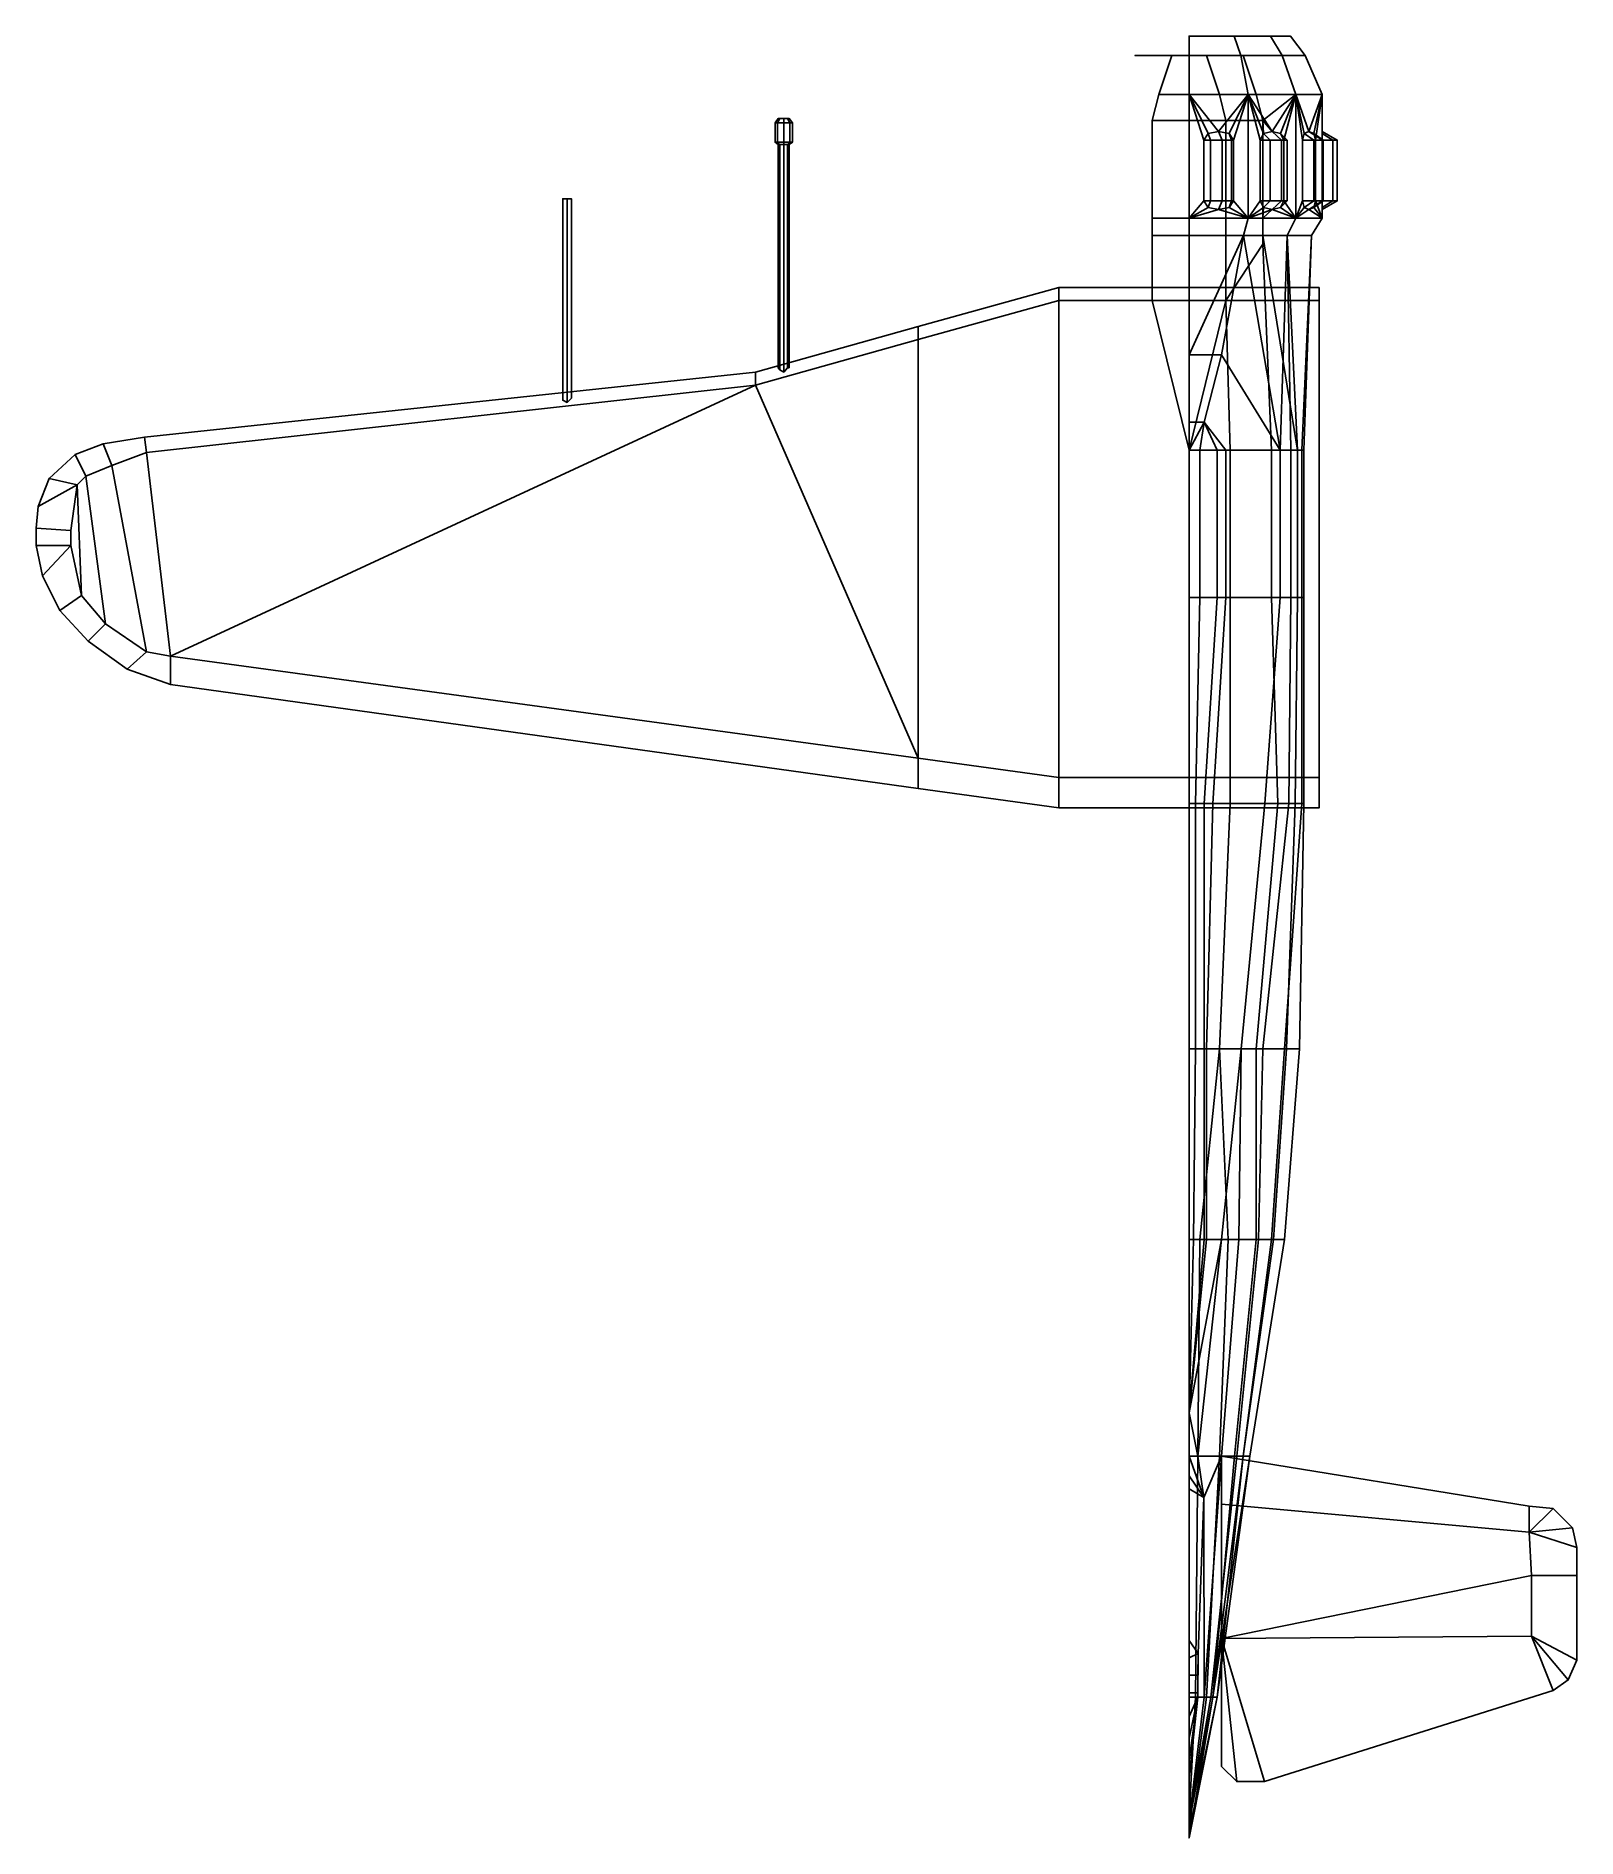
# Model space of a CAD drawing. Extents: x -5.32 to 1.79, y -4.55 to 3.76.
import ezdxf

# ---------------------------------------------------------------- set-up
doc = ezdxf.new("R2010")
doc.units = 0
doc.layers.get('0').update_dxf_attribs({"linetype": 'CONTINUOUS'})

msp = doc.modelspace()

# ---------------------------------------------------------------- linework, layer by layer
for points in [[(0, 3.67, 0.55), (0.2386, 3.67, 0.4955), (0.2083, 3.76, 0.4325), (0, 3.76, 0.48)], [(0.2386, 3.67, -0.4955), (0, 3.67, -0.55), (0, 3.76, -0.48), (0.2083, 3.76, -0.4325)], [(0, 3.76, 0.48), (0.2083, 3.76, 0.4325), (0.2263, 3.76, 0.2263), (0, 3.76, 0.32)], [(0.2083, 3.76, -0.4325), (0, 3.76, -0.48), (0, 3.76, -0.32), (0.2263, 3.76, -0.2263)], [(0.2386, 3.67, 0.4955), (0.43, 3.67, 0.3429), (0.3753, 3.76, 0.2993), (0.2083, 3.76, 0.4325)], [(0.43, 3.67, -0.3429), (0.2386, 3.67, -0.4955), (0.2083, 3.76, -0.4325), (0.3753, 3.76, -0.2993)], [(0.2083, 3.76, 0.4325), (0.3753, 3.76, 0.2993), (0.2263, 3.76, 0.2263)], [(0.3753, 3.76, -0.2993), (0.2083, 3.76, -0.4325), (0.2263, 3.76, -0.2263)], [(0.3753, 3.76, 0.2993), (0.468, 3.76, 0.1068), (0.32, 3.76), (0.2263, 3.76, 0.2263)], [(0.468, 3.76, -0.1068), (0.3753, 3.76, -0.2993), (0.2263, 3.76, -0.2263), (0.32, 3.76)], [(0.468, 3.76, 0.1068), (0.468, 3.76, -0.1068), (0.32, 3.76)], [(0.43, 3.67, 0.3429), (0.5362, 3.67, 0.1224), (0.468, 3.76, 0.1068), (0.3753, 3.76, 0.2993)], [(0.5362, 3.67, -0.1224), (0.43, 3.67, -0.3429), (0.3753, 3.76, -0.2993), (0.468, 3.76, -0.1068)], [(0.5362, 3.67, 0.1224), (0.5362, 3.67, -0.1224), (0.468, 3.76, -0.1068), (0.468, 3.76, 0.1068)], [(-0.25, 3.67, -0.61), (0.25, 3.67, -0.61), (0.08, 3.67, -0.75), (-0.08, 3.67, -0.75)], [(0, 3.67, -0.55), (0, 3.67, -0.55), (0.25, 3.67, -0.61), (-0.25, 3.67, -0.61)], [(-0.08, 3.67, -0.75), (0.08, 3.67, -0.75), (0.14, 3.49, -0.78), (-0.14, 3.49, -0.78)], [(0, 3.49, 0.63), (0.2733, 3.49, 0.5676), (0.2386, 3.67, 0.4955), (0, 3.67, 0.55)], [(0.25, 3.67, -0.61), (0.25, 3.67, -0.61), (0, 3.67, -0.55), (0.2386, 3.67, -0.4955)], [(0.08, 3.67, -0.75), (0.25, 3.67, -0.61), (0.31, 3.49, -0.64), (0.14, 3.49, -0.78)], [(0.2733, 3.49, 0.5676), (0.4926, 3.49, 0.3928), (0.43, 3.67, 0.3429), (0.2386, 3.67, 0.4955)], [(0.25, 3.67, -0.61), (0.2386, 3.67, -0.4955), (0.25, 3.67, -0.4865), (0.25, 3.67, -0.61)], [(0.4926, 3.49, -0.3928), (0.31, 3.49, -0.5384), (0.25, 3.67, -0.4865), (0.43, 3.67, -0.3429)], [(0.25, 3.67, -0.61), (0.25, 3.67, -0.4865), (0.31, 3.49, -0.5384), (0.31, 3.49, -0.64)], [(0.4926, 3.49, 0.3928), (0.6142, 3.49, 0.1402), (0.5362, 3.67, 0.1224), (0.43, 3.67, 0.3429)], [(0.6142, 3.49, -0.1402), (0.4926, 3.49, -0.3928), (0.43, 3.67, -0.3429), (0.5362, 3.67, -0.1224)], [(0.6142, 3.49, 0.1402), (0.6142, 3.49, -0.1402), (0.5362, 3.67, -0.1224), (0.5362, 3.67, 0.1224)], [(-0.14, 3.49, -0.78), (0.14, 3.49, -0.78), (0.17, 3.37, -0.79), (-0.17, 3.37, -0.79)], [(0.2733, 3.49, 0.5676), (0, 3.49, 0.63), (0.1367, 3.32, 0.5988)], [(0, 3.49, 0.63), (0, 3.49, 0.63), (0.0879, 3.31, 0.6099), (0.1367, 3.32, 0.5988)], [(0, 3.49, 0.63), (0, 3.49, 0.63), (0.0684, 3.28, 0.6144), (0.0879, 3.31, 0.6099)], [(0.0684, 3.28, 0.6144), (0, 3.49, 0.63), (0, 2.92, 0.63), (0.0684, 3, 0.6144)], [(0.2733, 3.49, 0.5676), (0.2733, 3.49, 0.5676), (0.1367, 3.32, 0.5988), (0.1854, 3.31, 0.5877)], [(0.14, 3.49, -0.78), (0.31, 3.49, -0.64), (0.34, 3.37, -0.65), (0.17, 3.37, -0.79)], [(0.2733, 3.49, 0.5676), (0.2733, 3.49, 0.5676), (0.1854, 3.31, 0.5877), (0.2049, 3.28, 0.5832)], [(0.2733, 3.49, 0.5676), (0.2049, 3.28, 0.5832), (0.2049, 3, 0.5832), (0.2733, 2.92, 0.5676)], [(0.4926, 3.49, 0.3928), (0.2733, 3.49, 0.5676), (0.383, 3.32, 0.4802)], [(0.2733, 3.49, 0.5676), (0.2733, 3.49, 0.5676), (0.3439, 3.31, 0.5114), (0.383, 3.32, 0.4802)], [(0.2733, 3.49, 0.5676), (0.2733, 3.49, 0.5676), (0.3282, 3.28, 0.5238), (0.3439, 3.31, 0.5114)], [(0.3282, 3.28, 0.5238), (0.2733, 3.49, 0.5676), (0.2733, 2.92, 0.5676), (0.3282, 3, 0.5238)], [(0.31, 3.49, -0.5384), (0.4926, 3.49, -0.3928), (0.34, 3.37, -0.5145)], [(0.31, 3.49, -0.64), (0.31, 3.49, -0.5384), (0.34, 3.37, -0.5145), (0.34, 3.37, -0.65)], [(0.34, 3.37, -0.5145), (0.4926, 3.49, -0.3928), (0.383, 3.32, -0.4802)], [(0.4926, 3.49, 0.3928), (0.4926, 3.49, 0.3928), (0.383, 3.32, 0.4802), (0.422, 3.31, 0.449)], [(0.4926, 3.49, -0.3928), (0.4926, 3.49, -0.3928), (0.422, 3.31, -0.449), (0.383, 3.32, -0.4802)], [(0.4926, 3.49, 0.3928), (0.4926, 3.49, 0.3928), (0.422, 3.31, 0.449), (0.4377, 3.28, 0.4366)], [(0.4926, 3.49, -0.3928), (0.4926, 3.49, -0.3928), (0.4377, 3.28, -0.4366), (0.422, 3.31, -0.449)], [(0.4926, 3.49, 0.3928), (0.4377, 3.28, 0.4366), (0.4377, 3, 0.4366), (0.4926, 2.92, 0.3928)], [(0.4377, 3.28, -0.4366), (0.4926, 3.49, -0.3928), (0.4926, 2.92, -0.3928), (0.4377, 3, -0.4366)], [(0.4926, 3.49, 0.3928), (0.4926, 3.49, 0.3928), (0.5317, 3.31, 0.3115), (0.5534, 3.32, 0.2665)], [(0.4926, 3.49, 0.3928), (0.4926, 3.49, 0.3928), (0.523, 3.28, 0.3296), (0.5317, 3.31, 0.3115)], [(0.523, 3.28, 0.3296), (0.4926, 3.49, 0.3928), (0.4926, 2.92, 0.3928), (0.523, 3, 0.3296)], [(0.4926, 3.49, -0.3928), (0.4926, 3.49, -0.3928), (0.5534, 3.32, -0.2665), (0.5317, 3.31, -0.3115)], [(0.4926, 3.49, -0.3928), (0.4926, 3.49, -0.3928), (0.5317, 3.31, -0.3115), (0.523, 3.28, -0.3296)], [(0.4926, 3.49, -0.3928), (0.523, 3.28, -0.3296), (0.523, 3, -0.3296), (0.4926, 2.92, -0.3928)], [(0.6142, 3.49, 0.1402), (0.6142, 3.49, 0.1402), (0.5534, 3.32, 0.2665), (0.5751, 3.31, 0.2214)], [(0.6142, 3.49, -0.1402), (0.6142, 3.49, -0.1402), (0.5751, 3.31, -0.2214), (0.5534, 3.32, -0.2665)], [(0.6142, 3.49, 0.1402), (0.6142, 3.49, 0.1402), (0.5751, 3.31, 0.2214), (0.5838, 3.28, 0.2034)], [(0.6142, 3.49, -0.1402), (0.6142, 3.49, -0.1402), (0.5838, 3.28, -0.2034), (0.5751, 3.31, -0.2214)], [(0.6142, 3.49, 0.1402), (0.5838, 3.28, 0.2034), (0.5838, 3, 0.2034), (0.6142, 2.92, 0.1402)], [(0.5838, 3.28, -0.2034), (0.6142, 3.49, -0.1402), (0.6142, 2.92, -0.1402), (0.5838, 3, -0.2034)], [(0.6142, 3.28, 0.07), (0.6142, 3.49, 0.1402), (0.6142, 2.92, 0.1402), (0.6142, 3, 0.07)], [(0.6142, 3.49, -0.1402), (0.6142, 3.28, -0.07), (0.6142, 3, -0.07), (0.6142, 2.92, -0.1402)], [(0.6142, 3.49, 0.1402), (0.6142, 3.49, 0.1402), (0.6142, 3.28, 0.07), (0.6142, 3.31, 0.05)], [(0.6142, 3.49, 0.1402), (0.6142, 3.49, 0.1402), (0.6142, 3.31, 0.05), (0.6142, 3.32)], [(0.6142, 3.49, -0.1402), (0.6142, 3.49, 0.1402), (0.6142, 3.32)], [(0.6142, 3.49, -0.1402), (0.6142, 3.49, -0.1402), (0.6142, 3.31, -0.05), (0.6142, 3.28, -0.07)], [(0.6142, 3.49, -0.1402), (0.6142, 3.49, -0.1402), (0.6142, 3.32), (0.6142, 3.31, -0.05)], [(-1.8877, 3.38, -0.5723), (-1.895, 3.38, -0.59), (-1.91, 3.36, -0.59), (-1.8983, 3.36, -0.5617)], [(-1.895, 3.38, -0.59), (-1.8877, 3.38, -0.6077), (-1.8983, 3.36, -0.6183), (-1.91, 3.36, -0.59)], [(-1.8983, 3.36, -0.5617), (-1.91, 3.36, -0.59), (-1.91, 3.27, -0.59), (-1.8983, 3.27, -0.5617)], [(-1.91, 3.36, -0.59), (-1.8983, 3.36, -0.6183), (-1.8983, 3.27, -0.6183), (-1.91, 3.27, -0.59)], [(-1.87, 3.38, -0.565), (-1.8877, 3.38, -0.5723), (-1.8983, 3.36, -0.5617), (-1.87, 3.36, -0.55)], [(-1.8877, 3.38, -0.6077), (-1.87, 3.38, -0.615), (-1.87, 3.36, -0.63), (-1.8983, 3.36, -0.6183)], [(-1.87, 3.36, -0.55), (-1.8983, 3.36, -0.5617), (-1.8983, 3.27, -0.5617), (-1.87, 3.27, -0.55)], [(-1.8983, 3.36, -0.6183), (-1.87, 3.36, -0.63), (-1.87, 3.27, -0.63), (-1.8983, 3.27, -0.6183)], [(-1.8523, 3.38, -0.5723), (-1.895, 3.38, -0.59), (-1.8877, 3.38, -0.5723), (-1.87, 3.38, -0.565)], [(-1.845, 3.38, -0.59), (-1.8877, 3.38, -0.6077), (-1.895, 3.38, -0.59), (-1.8523, 3.38, -0.5723)], [(-1.8523, 3.38, -0.6077), (-1.87, 3.38, -0.615), (-1.8877, 3.38, -0.6077), (-1.845, 3.38, -0.59)], [(-1.8523, 3.38, -0.5723), (-1.87, 3.38, -0.565), (-1.87, 3.36, -0.55), (-1.8417, 3.36, -0.5617)], [(-1.87, 3.38, -0.615), (-1.8523, 3.38, -0.6077), (-1.8417, 3.36, -0.6183), (-1.87, 3.36, -0.63)], [(-1.8417, 3.36, -0.5617), (-1.87, 3.36, -0.55), (-1.87, 3.27, -0.55), (-1.8417, 3.27, -0.5617)], [(-1.87, 3.36, -0.63), (-1.8417, 3.36, -0.6183), (-1.8417, 3.27, -0.6183), (-1.87, 3.27, -0.63)], [(-1.845, 3.38, -0.59), (-1.8523, 3.38, -0.5723), (-1.8417, 3.36, -0.5617), (-1.83, 3.36, -0.59)], [(-1.8523, 3.38, -0.6077), (-1.845, 3.38, -0.59), (-1.83, 3.36, -0.59), (-1.8417, 3.36, -0.6183)], [(-1.83, 3.36, -0.59), (-1.8417, 3.36, -0.5617), (-1.8417, 3.27, -0.5617), (-1.83, 3.27, -0.59)], [(-1.8417, 3.36, -0.6183), (-1.83, 3.36, -0.59), (-1.83, 3.27, -0.59), (-1.8417, 3.27, -0.6183)], [(-0.17, 3.37, -0.79), (0.17, 3.37, -0.79), (0.17, 2.92, -0.79), (-0.17, 2.92, -0.79)], [(0.17, 3.37, -0.79), (0.34, 3.37, -0.65), (0.34, 2.92, -0.65), (0.17, 2.92, -0.79)], [(0.34, 3.37, -0.5145), (0.34, 3.37, -0.5145), (0.383, 3.32, -0.4802), (0.3439, 3.31, -0.5114)], [(0.34, 3.37, -0.5145), (0.34, 3.37, -0.5145), (0.3439, 3.31, -0.5114), (0.34, 3.3026, -0.5145)], [(0.34, 3.37, -0.65), (0.34, 3.37, -0.5145), (0.34, 2.92, -0.5145), (0.34, 2.92, -0.65)], [(-1.8877, 3.26, -0.6077), (-1.895, 3.26, -0.59), (-1.91, 3.27, -0.59), (-1.8983, 3.27, -0.6183)], [(-1.895, 3.26, -0.59), (-1.8877, 3.26, -0.5723), (-1.8983, 3.27, -0.5617), (-1.91, 3.27, -0.59)], [(-1.87, 3.26, -0.615), (-1.8877, 3.26, -0.6077), (-1.8983, 3.27, -0.6183), (-1.87, 3.27, -0.63)], [(-1.8877, 3.26, -0.5723), (-1.87, 3.26, -0.565), (-1.87, 3.27, -0.55), (-1.8983, 3.27, -0.5617)], [(-1.8877, 3.26, -0.5723), (-1.895, 3.26, -0.59), (-1.895, 2.23, -0.59), (-1.8877, 2.22, -0.5723)], [(-1.895, 3.26, -0.59), (-1.8877, 3.26, -0.6077), (-1.8877, 2.22, -0.6077), (-1.895, 2.23, -0.59)], [(-1.87, 3.26, -0.565), (-1.8877, 3.26, -0.5723), (-1.8877, 2.22, -0.5723), (-1.87, 2.21, -0.565)], [(-1.8877, 3.26, -0.6077), (-1.87, 3.26, -0.615), (-1.87, 2.21, -0.615), (-1.8877, 2.22, -0.6077)], [(-1.8523, 3.26, -0.6077), (-1.87, 3.26, -0.615), (-1.87, 3.27, -0.63), (-1.8417, 3.27, -0.6183)], [(-1.87, 3.26, -0.565), (-1.8523, 3.26, -0.5723), (-1.8417, 3.27, -0.5617), (-1.87, 3.27, -0.55)], [(-1.8523, 3.26, -0.5723), (-1.87, 3.26, -0.565), (-1.87, 2.21, -0.565), (-1.8523, 2.23, -0.5723)], [(-1.87, 3.26, -0.615), (-1.8523, 3.26, -0.6077), (-1.8523, 2.23, -0.6077), (-1.87, 2.21, -0.615)], [(-1.845, 3.26, -0.59), (-1.8523, 3.26, -0.6077), (-1.8417, 3.27, -0.6183), (-1.83, 3.27, -0.59)], [(-1.8523, 3.26, -0.5723), (-1.845, 3.26, -0.59), (-1.83, 3.27, -0.59), (-1.8417, 3.27, -0.5617)], [(-1.845, 3.26, -0.59), (-1.8523, 3.26, -0.5723), (-1.8523, 2.23, -0.5723), (-1.845, 2.23, -0.59)], [(-1.8523, 3.26, -0.6077), (-1.845, 3.26, -0.59), (-1.845, 2.23, -0.59), (-1.8523, 2.23, -0.6077)], [(0.0879, 3.31, 0.6099), (0.0879, 3.31, 0.6099), (0.0684, 3.28, 0.6144), (0.0994, 3.28, 0.6581)], [(0.0994, 3.28, 0.6581), (0.0684, 3.28, 0.6144), (0.0684, 3, 0.6144), (0.0994, 3, 0.6581)], [(0.1367, 3.32, 0.5988), (0.0879, 3.31, 0.6099), (0.0994, 3.28, 0.6581), (0.1522, 3.28, 0.6671)], [(0.1522, 3.28, 0.6671), (0.0994, 3.28, 0.6581), (0.0994, 3, 0.6581), (0.1522, 3, 0.6671)], [(0.1854, 3.31, 0.5877), (0.1367, 3.32, 0.5988), (0.1522, 3.28, 0.6671), (0.1959, 3.28, 0.636)], [(0.1959, 3.28, 0.636), (0.1522, 3.28, 0.6671), (0.1522, 3, 0.6671), (0.1959, 3, 0.636)], [(0.2049, 3.28, 0.5832), (0.1854, 3.31, 0.5877), (0.1959, 3.28, 0.636), (0.2049, 3.28, 0.5832)], [(0.2049, 3.28, 0.5832), (0.1959, 3.28, 0.636), (0.1959, 3, 0.636), (0.2049, 3, 0.5832)], [(0.3439, 3.31, 0.5114), (0.3439, 3.31, 0.5114), (0.3282, 3.28, 0.5238), (0.3751, 3.28, 0.5498)], [(0.3282, 3.28, -0.5238), (0.3439, 3.31, -0.5114), (0.3751, 3.28, -0.5498), (0.3282, 3.28, -0.5238)], [(0.3751, 3.28, 0.5498), (0.3282, 3.28, 0.5238), (0.3282, 3, 0.5238), (0.3751, 3, 0.5498)], [(0.3282, 3.28, -0.5238), (0.3751, 3.28, -0.5498), (0.3751, 3, -0.5498), (0.3282, 3, -0.5238)], [(0.383, 3.32, 0.4802), (0.3439, 3.31, 0.5114), (0.3751, 3.28, 0.5498), (0.4266, 3.28, 0.5349)], [(0.3439, 3.31, -0.5114), (0.383, 3.32, -0.4802), (0.4266, 3.28, -0.5349), (0.3751, 3.28, -0.5498)], [(0.4266, 3.28, 0.5349), (0.3751, 3.28, 0.5498), (0.3751, 3, 0.5498), (0.4266, 3, 0.5349)], [(0.3751, 3.28, -0.5498), (0.4266, 3.28, -0.5349), (0.4266, 3, -0.5349), (0.3751, 3, -0.5498)], [(0.422, 3.31, 0.449), (0.383, 3.32, 0.4802), (0.4266, 3.28, 0.5349), (0.4525, 3.28, 0.488)], [(0.383, 3.32, -0.4802), (0.422, 3.31, -0.449), (0.4525, 3.28, -0.488), (0.4266, 3.28, -0.5349)], [(0.4377, 3.28, 0.4366), (0.422, 3.31, 0.449), (0.4525, 3.28, 0.488), (0.4377, 3.28, 0.4366)], [(0.422, 3.31, -0.449), (0.422, 3.31, -0.449), (0.4377, 3.28, -0.4366), (0.4525, 3.28, -0.488)], [(0.4525, 3.28, 0.488), (0.4266, 3.28, 0.5349), (0.4266, 3, 0.5349), (0.4525, 3, 0.488)], [(0.4266, 3.28, -0.5349), (0.4525, 3.28, -0.488), (0.4525, 3, -0.488), (0.4266, 3, -0.5349)], [(0.4377, 3.28, 0.4366), (0.4525, 3.28, 0.488), (0.4525, 3, 0.488), (0.4377, 3, 0.4366)], [(0.4525, 3.28, -0.488), (0.4377, 3.28, -0.4366), (0.4377, 3, -0.4366), (0.4525, 3, -0.488)], [(0.5317, 3.31, 0.3115), (0.5317, 3.31, 0.3115), (0.523, 3.28, 0.3296), (0.5765, 3.28, 0.3326)], [(0.523, 3.28, -0.3296), (0.5317, 3.31, -0.3115), (0.5765, 3.28, -0.3326), (0.523, 3.28, -0.3296)], [(0.5765, 3.28, 0.3326), (0.523, 3.28, 0.3296), (0.523, 3, 0.3296), (0.5765, 3, 0.3326)], [(0.523, 3.28, -0.3296), (0.5765, 3.28, -0.3326), (0.5765, 3, -0.3326), (0.523, 3, -0.3296)], [(0.5534, 3.32, 0.2665), (0.5317, 3.31, 0.3115), (0.5765, 3.28, 0.3326), (0.6164, 3.28, 0.2969)], [(0.5317, 3.31, -0.3115), (0.5534, 3.32, -0.2665), (0.6164, 3.28, -0.2969), (0.5765, 3.28, -0.3326)], [(0.5751, 3.31, 0.2214), (0.5534, 3.32, 0.2665), (0.6164, 3.28, 0.2969), (0.6195, 3.28, 0.2434)], [(0.5534, 3.32, -0.2665), (0.5751, 3.31, -0.2214), (0.6195, 3.28, -0.2434), (0.6164, 3.28, -0.2969)], [(0.5838, 3.28, 0.2034), (0.5751, 3.31, 0.2214), (0.6195, 3.28, 0.2434), (0.5838, 3.28, 0.2034)], [(0.5751, 3.31, -0.2214), (0.5751, 3.31, -0.2214), (0.5838, 3.28, -0.2034), (0.6195, 3.28, -0.2434)], [(0.6164, 3.28, 0.2969), (0.5765, 3.28, 0.3326), (0.5765, 3, 0.3326), (0.6164, 3, 0.2969)], [(0.5765, 3.28, -0.3326), (0.6164, 3.28, -0.2969), (0.6164, 3, -0.2969), (0.5765, 3, -0.3326)], [(0.5838, 3.28, 0.2034), (0.6195, 3.28, 0.2434), (0.6195, 3, 0.2434), (0.5838, 3, 0.2034)], [(0.6195, 3.28, -0.2434), (0.5838, 3.28, -0.2034), (0.5838, 3, -0.2034), (0.6195, 3, -0.2434)], [(0.6142, 3.32), (0.6142, 3.31, 0.05), (0.6637, 3.28, 0.0495), (0.6842, 3.28)], [(0.6142, 3.31, -0.05), (0.6142, 3.32), (0.6842, 3.28), (0.6637, 3.28, -0.0495)], [(0.6142, 3.31, 0.05), (0.6142, 3.31, 0.05), (0.6142, 3.28, 0.07), (0.6637, 3.28, 0.0495)], [(0.6142, 3.28, -0.07), (0.6142, 3.31, -0.05), (0.6637, 3.28, -0.0495), (0.6142, 3.28, -0.07)], [(0.6637, 3.28, 0.0495), (0.6142, 3.28, 0.07), (0.6142, 3, 0.07), (0.6637, 3, 0.0495)], [(0.6142, 3.28, -0.07), (0.6637, 3.28, -0.0495), (0.6637, 3, -0.0495), (0.6142, 3, -0.07)], [(0.6195, 3.28, 0.2434), (0.6164, 3.28, 0.2969), (0.6164, 3, 0.2969), (0.6195, 3, 0.2434)], [(0.6164, 3.28, -0.2969), (0.6195, 3.28, -0.2434), (0.6195, 3, -0.2434), (0.6164, 3, -0.2969)], [(0.6842, 3.28), (0.6637, 3.28, 0.0495), (0.6637, 3, 0.0495), (0.6842, 3)], [(0.6637, 3.28, -0.0495), (0.6842, 3.28), (0.6842, 3), (0.6637, 3, -0.0495)], [(-2.87, 3.01, -0.4), (-2.89, 3.01, -0.42), (-2.89, 2.08, -0.42), (-2.87, 2.07, -0.4)], [(-2.89, 3.01, -0.42), (-2.87, 3.01, -0.44), (-2.87, 2.07, -0.44), (-2.89, 2.08, -0.42)], [(-2.85, 3.01, -0.42), (-2.87, 3.01, -0.44), (-2.89, 3.01, -0.42), (-2.87, 3.01, -0.4)], [(-2.85, 3.01, -0.42), (-2.87, 3.01, -0.4), (-2.87, 2.07, -0.4), (-2.85, 2.09, -0.42)], [(-2.87, 3.01, -0.44), (-2.85, 3.01, -0.42), (-2.85, 2.09, -0.42), (-2.87, 2.07, -0.44)], [(0, 2.92, 0.63), (0, 2.92, 0.63), (0.0879, 2.97, 0.6099), (0.0684, 3, 0.6144)], [(0.0684, 3, 0.6144), (0.0879, 2.97, 0.6099), (0.0994, 3, 0.6581), (0.0684, 3, 0.6144)], [(0.0879, 2.97, 0.6099), (0.1367, 2.96, 0.5988), (0.1522, 3, 0.6671), (0.0994, 3, 0.6581)], [(0.1367, 2.96, 0.5988), (0.1854, 2.97, 0.5877), (0.1959, 3, 0.636), (0.1522, 3, 0.6671)], [(0.2733, 2.92, 0.5676), (0.2733, 2.92, 0.5676), (0.2049, 3, 0.5832), (0.1854, 2.97, 0.5877)], [(0.1854, 2.97, 0.5877), (0.1854, 2.97, 0.5877), (0.2049, 3, 0.5832), (0.1959, 3, 0.636)], [(0.2733, 2.92, 0.5676), (0.2733, 2.92, 0.5676), (0.3439, 2.97, 0.5114), (0.3282, 3, 0.5238)], [(0.3282, 3, 0.5238), (0.3439, 2.97, 0.5114), (0.3751, 3, 0.5498), (0.3282, 3, 0.5238)], [(0.3439, 2.97, -0.5114), (0.3439, 2.97, -0.5114), (0.3282, 3, -0.5238), (0.3751, 3, -0.5498)], [(0.3439, 2.97, 0.5114), (0.383, 2.96, 0.4802), (0.4266, 3, 0.5349), (0.3751, 3, 0.5498)], [(0.383, 2.96, -0.4802), (0.3439, 2.97, -0.5114), (0.3751, 3, -0.5498), (0.4266, 3, -0.5349)], [(0.383, 2.96, 0.4802), (0.422, 2.97, 0.449), (0.4525, 3, 0.488), (0.4266, 3, 0.5349)], [(0.422, 2.97, -0.449), (0.383, 2.96, -0.4802), (0.4266, 3, -0.5349), (0.4525, 3, -0.488)], [(0.4926, 2.92, 0.3928), (0.4926, 2.92, 0.3928), (0.4377, 3, 0.4366), (0.422, 2.97, 0.449)], [(0.422, 2.97, 0.449), (0.422, 2.97, 0.449), (0.4377, 3, 0.4366), (0.4525, 3, 0.488)], [(0.4926, 2.92, -0.3928), (0.4926, 2.92, -0.3928), (0.422, 2.97, -0.449), (0.4377, 3, -0.4366)], [(0.4377, 3, -0.4366), (0.422, 2.97, -0.449), (0.4525, 3, -0.488), (0.4377, 3, -0.4366)], [(0.4926, 2.92, 0.3928), (0.4926, 2.92, 0.3928), (0.5317, 2.97, 0.3115), (0.523, 3, 0.3296)], [(0.4926, 2.92, -0.3928), (0.4926, 2.92, -0.3928), (0.523, 3, -0.3296), (0.5317, 2.97, -0.3115)], [(0.523, 3, 0.3296), (0.5317, 2.97, 0.3115), (0.5765, 3, 0.3326), (0.523, 3, 0.3296)], [(0.5317, 2.97, -0.3115), (0.5317, 2.97, -0.3115), (0.523, 3, -0.3296), (0.5765, 3, -0.3326)], [(0.5317, 2.97, 0.3115), (0.5534, 2.96, 0.2665), (0.6164, 3, 0.2969), (0.5765, 3, 0.3326)], [(0.5534, 2.96, -0.2665), (0.5317, 2.97, -0.3115), (0.5765, 3, -0.3326), (0.6164, 3, -0.2969)], [(0.5534, 2.96, 0.2665), (0.5751, 2.97, 0.2214), (0.6195, 3, 0.2434), (0.6164, 3, 0.2969)], [(0.5751, 2.97, -0.2214), (0.5534, 2.96, -0.2665), (0.6164, 3, -0.2969), (0.6195, 3, -0.2434)], [(0.6142, 2.92, 0.1402), (0.6142, 2.92, 0.1402), (0.5838, 3, 0.2034), (0.5751, 2.97, 0.2214)], [(0.5751, 2.97, 0.2214), (0.5751, 2.97, 0.2214), (0.5838, 3, 0.2034), (0.6195, 3, 0.2434)], [(0.6142, 2.92, -0.1402), (0.6142, 2.92, -0.1402), (0.5751, 2.97, -0.2214), (0.5838, 3, -0.2034)], [(0.5838, 3, -0.2034), (0.5751, 2.97, -0.2214), (0.6195, 3, -0.2434), (0.5838, 3, -0.2034)], [(0.6142, 3, 0.07), (0.6142, 2.97, 0.05), (0.6637, 3, 0.0495), (0.6142, 3, 0.07)], [(0.6142, 2.97, 0.05), (0.6142, 2.96), (0.6842, 3), (0.6637, 3, 0.0495)], [(0.6142, 2.96), (0.6142, 2.97, -0.05), (0.6637, 3, -0.0495), (0.6842, 3)], [(0.6142, 2.97, -0.05), (0.6142, 2.97, -0.05), (0.6142, 3, -0.07), (0.6637, 3, -0.0495)], [(0.6142, 2.92, 0.1402), (0.6142, 2.92, 0.1402), (0.6142, 2.97, 0.05), (0.6142, 3, 0.07)], [(0.6142, 2.92, -0.1402), (0.6142, 2.92, -0.1402), (0.6142, 3, -0.07), (0.6142, 2.97, -0.05)], [(-0.17, 2.92, -0.79), (0.17, 2.92, -0.79), (0.17, 2.84, -0.78), (-0.17, 2.84, -0.78)], [(0, 2.92, 0.63), (0, 2.92, 0.63), (0.1367, 2.96, 0.5988), (0.0879, 2.97, 0.6099)], [(0, 2.92, 0.63), (0.2733, 2.92, 0.5676), (0.1367, 2.96, 0.5988)], [(0.2733, 2.92, 0.5676), (0, 2.92, 0.63), (0, 2.84, 0.58), (0.2517, 2.84, 0.5226)], [(0.2733, 2.92, 0.5676), (0.2733, 2.92, 0.5676), (0.1854, 2.97, 0.5877), (0.1367, 2.96, 0.5988)], [(0.17, 2.92, -0.79), (0.34, 2.92, -0.65), (0.34, 2.84, -0.64), (0.17, 2.84, -0.78)], [(0.4926, 2.92, 0.3928), (0.2733, 2.92, 0.5676), (0.2517, 2.84, 0.5226), (0.4535, 2.84, 0.3616)], [(0.2733, 2.92, 0.5676), (0.2733, 2.92, 0.5676), (0.383, 2.96, 0.4802), (0.3439, 2.97, 0.5114)], [(0.2733, 2.92, 0.5676), (0.4926, 2.92, 0.3928), (0.383, 2.96, 0.4802)], [(0.34, 2.92, -0.5145), (0.34, 2.92, -0.5145), (0.34, 2.9774, -0.5145), (0.3439, 2.97, -0.5114)], [(0.34, 2.92, -0.5145), (0.34, 2.92, -0.5145), (0.3439, 2.97, -0.5114), (0.383, 2.96, -0.4802)], [(0.4926, 2.92, -0.3928), (0.34, 2.92, -0.5145), (0.383, 2.96, -0.4802)], [(0.34, 2.92, -0.5145), (0.4926, 2.92, -0.3928), (0.4535, 2.84, -0.3616), (0.34, 2.84, -0.4521)], [(0.34, 2.92, -0.65), (0.34, 2.92, -0.5145), (0.34, 2.84, -0.4521), (0.34, 2.84, -0.64)], [(0.4926, 2.92, 0.3928), (0.4926, 2.92, 0.3928), (0.422, 2.97, 0.449), (0.383, 2.96, 0.4802)], [(0.4926, 2.92, -0.3928), (0.4926, 2.92, -0.3928), (0.383, 2.96, -0.4802), (0.422, 2.97, -0.449)], [(0.4926, 2.92, -0.3928), (0.6142, 2.92, -0.1402), (0.5655, 2.84, -0.1291), (0.4535, 2.84, -0.3616)], [(0.6142, 2.92, 0.1402), (0.4926, 2.92, 0.3928), (0.4535, 2.84, 0.3616), (0.5655, 2.84, 0.1291)], [(0.4926, 2.92, 0.3928), (0.4926, 2.92, 0.3928), (0.5534, 2.96, 0.2665), (0.5317, 2.97, 0.3115)], [(0.4926, 2.92, -0.3928), (0.4926, 2.92, -0.3928), (0.5317, 2.97, -0.3115), (0.5534, 2.96, -0.2665)], [(0.4926, 2.92, 0.3928), (0.6142, 2.92, 0.1402), (0.5534, 2.96, 0.2665)], [(0.6142, 2.92, -0.1402), (0.4926, 2.92, -0.3928), (0.5534, 2.96, -0.2665)], [(0.6142, 2.92, 0.1402), (0.6142, 2.92, 0.1402), (0.5751, 2.97, 0.2214), (0.5534, 2.96, 0.2665)], [(0.6142, 2.92, -0.1402), (0.6142, 2.92, -0.1402), (0.5534, 2.96, -0.2665), (0.5751, 2.97, -0.2214)], [(0.6142, 2.92, -0.1402), (0.6142, 2.92, 0.1402), (0.5655, 2.84, 0.1291), (0.5655, 2.84, -0.1291)], [(0.6142, 2.92, 0.1402), (0.6142, 2.92, 0.1402), (0.6142, 2.96), (0.6142, 2.97, 0.05)], [(0.6142, 2.92, -0.1402), (0.6142, 2.92, -0.1402), (0.6142, 2.97, -0.05), (0.6142, 2.96)], [(0.6142, 2.92, 0.1402), (0.6142, 2.92, -0.1402), (0.6142, 2.96)], [(-0.17, 2.84, -0.78), (0.17, 2.84, -0.78), (0.17, 2.54, -0.76), (-0.17, 2.54, -0.76)], [(0.2517, 2.84, 0.5226), (0, 2.84, 0.58), (0, 2.29, 0.58)], [(0.2517, 2.84, 0.5226), (0, 2.29, 0.58), (0.15, 2.29, 0.58)], [(0.2517, 2.84, 0.5226), (0.15, 2.29, 0.58), (0.42, 1.85, 0.37)], [(0.17, 2.84, -0.78), (0.34, 2.84, -0.64), (0.34, 2.8, -0.62), (0.17, 2.54, -0.76)], [(0.4535, 2.84, 0.3616), (0.2517, 2.84, 0.5226), (0.42, 1.85, 0.37)], [(0.34, 2.84, -0.64), (0.34, 2.84, -0.4521), (0.34, 2.84, -0.4521), (0.34, 2.8, -0.62)], [(0.5, 1.85, -0.46), (0.38, 1.85, -0.6), (0.34, 2.8, -0.62), (0.34, 2.84, -0.4521)], [(0.5, 1.85, -0.46), (0.5, 1.85, -0.46), (0.34, 2.84, -0.4521), (0.4535, 2.84, -0.3616)], [(0.42, 1.85, 0.37), (0.47, 1.85, 0.31), (0.4535, 2.84, 0.3616)], [(0.53, 1.85, -0.16), (0.5, 1.85, -0.46), (0.4535, 2.84, -0.3616), (0.5655, 2.84, -0.1291)], [(0.47, 1.85, 0.31), (0.52, 1.85, 0.15), (0.5655, 2.84, 0.1291), (0.4535, 2.84, 0.3616)], [(0.52, 1.85, 0.15), (0.53, 1.85, 0.07), (0.5655, 2.84, 0.1291)], [(0.5655, 2.84, -0.1291), (0.5655, 2.84, 0.1291), (0.53, 1.85, 0.07), (0.53, 1.85, -0.16)], [(0.38, 1.85, -0.6), (0.19, 1.85, -0.69), (0.17, 2.54, -0.76), (0.34, 2.8, -0.62)], [(-1.25, 2.42, -0.6926), (-1.25, 2.36, -0.5005), (-0.6, 2.54, -0.58), (-0.6, 2.6, -0.8)], [(-1.25, 2.36, -0.766), (-1.25, 2.42, -0.6926), (-0.6, 2.6, -0.8), (-0.6, 2.54, -0.88)], [(-0.6, 2.54, -0.88), (-0.6, 2.6, -0.8), (0.6, 2.6, -0.8), (0.6, 2.54, -0.88)], [(-0.6, 2.6, -0.8), (-0.6, 2.54, -0.58), (0.6, 2.54, -0.58), (0.6, 2.6, -0.8)], [(-1.25, 2.36, -0.5005), (-1.25, 0.43, -0.5005), (-0.6, 0.34, -0.58), (-0.6, 2.54, -0.58)], [(-0.6, 2.54, -0.88), (-0.6, 0.34, -0.88), (-1.25, 0.43, -0.766), (-1.25, 2.36, -0.766)], [(-0.6, 2.54, -0.58), (-0.6, 0.34, -0.58), (0.6, 0.34, -0.58), (0.6, 2.54, -0.58)], [(-0.6, 0.34, -0.88), (-0.6, 2.54, -0.88), (0.6, 2.54, -0.88), (0.6, 0.34, -0.88)], [(-0.17, 2.54, -0.76), (0.17, 2.54, -0.76), (0, 1.85, -0.72)], [(-2, 2.15, -0.6344), (-2, 2.21, -0.5686), (-1.25, 2.42, -0.6926), (-1.25, 2.36, -0.766)], [(-2, 2.21, -0.5686), (-2, 2.15, -0.4088), (-1.25, 2.36, -0.5005), (-1.25, 2.42, -0.6926)], [(-2, 2.15, -0.4088), (-1.25, 0.43, -0.5005), (-1.25, 0.43, -0.5005), (-1.25, 2.36, -0.5005)], [(-1.25, 0.43, -0.766), (-2, 2.15, -0.6344), (-1.25, 2.36, -0.766), (-1.25, 0.43, -0.766)], [(0, 1.98, 0.84), (0.07, 1.98, 0.84), (0.15, 2.29, 0.58), (0, 2.29, 0.58)], [(0.07, 1.98, 0.84), (0.17, 1.85, 0.84), (0.42, 1.85, 0.37), (0.15, 2.29, 0.58)], [(-4.82, 1.91, -0.1026), (-4.81, 1.84, -0.065), (-2, 2.15, -0.4088), (-2, 2.21, -0.5686)], [(-4.81, 1.84, -0.1414), (-4.82, 1.91, -0.1026), (-2, 2.21, -0.5686), (-2, 2.15, -0.6344)], [(-2, 2.15, -0.4088), (-4.81, 1.84, -0.065), (-4.81, 1.84, -0.065), (-4.7, 0.9, -0.0785)], [(-2, 2.15, -0.6344), (-4.7, 0.9, -0.1607), (-4.81, 1.84, -0.1414), (-2, 2.15, -0.6344)], [(-2, 2.15, -0.4088), (-4.7, 0.9, -0.0785), (-4.7, 0.9, -0.0785), (-1.25, 0.43, -0.5005)], [(-2, 2.15, -0.6344), (-1.25, 0.43, -0.766), (-4.7, 0.9, -0.1607), (-2, 2.15, -0.6344)], [(0, 1.85, 0.94), (0, 1.85, 0.94), (0.07, 1.98, 0.84), (0, 1.98, 0.84)], [(0, 1.85, 0.94), (0, 1.85, 0.94), (0.05, 1.85, 0.93), (0.07, 1.98, 0.84)], [(0.05, 1.85, 0.93), (0.05, 1.85, 0.93), (0.13, 1.85, 0.89), (0.07, 1.98, 0.84)], [(0.13, 1.85, 0.89), (0.13, 1.85, 0.89), (0.17, 1.85, 0.84), (0.07, 1.98, 0.84)], [(-5.26, 1.72, -0.0299), (-5.13, 1.69, -0.0259), (-5.09, 1.73, -0.0308), (-5.14, 1.83, -0.0497)], [(-5.13, 1.69, -0.0853), (-5.26, 1.72, -0.0299), (-5.14, 1.83, -0.0497), (-5.09, 1.73, -0.0923)], [(-5.09, 1.73, -0.0923), (-5.14, 1.83, -0.0497), (-5.01, 1.88, -0.0712), (-4.97, 1.78, -0.1133)], [(-5.14, 1.83, -0.0497), (-5.09, 1.73, -0.0308), (-4.97, 1.78, -0.0455), (-5.01, 1.88, -0.0712)], [(-5.01, 1.88, -0.0712), (-4.97, 1.78, -0.0455), (-4.81, 1.84, -0.065), (-4.82, 1.91, -0.1026)], [(-4.97, 1.78, -0.1133), (-5.01, 1.88, -0.0712), (-4.82, 1.91, -0.1026), (-4.81, 1.84, -0.1414)], [(-4.7, 0.9, -0.0785), (-4.81, 1.84, -0.065), (-4.97, 1.78, -0.0455), (-4.81, 0.92, -0.065)], [(-4.7, 0.9, -0.1607), (-4.81, 0.92, -0.1414), (-4.97, 1.78, -0.1133), (-4.81, 1.84, -0.1414)], [(0.19, 1.17, -0.69), (0, 1.17, -0.72), (0, 1.85, -0.72), (0.19, 1.85, -0.69)], [(0, 1.17, 0.94), (0.05, 1.17, 0.93), (0.05, 1.85, 0.93), (0, 1.85, 0.94)], [(0.05, 1.17, 0.93), (0.13, 1.17, 0.89), (0.13, 1.85, 0.89), (0.05, 1.85, 0.93)], [(0.13, 1.17, 0.89), (0.17, 1.17, 0.84), (0.17, 1.85, 0.84), (0.13, 1.85, 0.89)], [(0.17, 1.17, 0.84), (0.42, 1.17, 0.37), (0.42, 1.85, 0.37), (0.17, 1.85, 0.84)], [(0.38, 1.17, -0.6), (0.19, 1.17, -0.69), (0.19, 1.85, -0.69), (0.38, 1.85, -0.6)], [(0.5, 1.17, -0.46), (0.38, 1.17, -0.6), (0.38, 1.85, -0.6), (0.5, 1.85, -0.46)], [(0.42, 1.17, 0.37), (0.47, 1.17, 0.31), (0.47, 1.85, 0.31), (0.42, 1.85, 0.37)], [(0.47, 1.17, 0.31), (0.52, 1.17, 0.15), (0.52, 1.85, 0.15), (0.47, 1.85, 0.31)], [(0.53, 1.17, -0.16), (0.5, 1.17, -0.46), (0.5, 1.85, -0.46), (0.53, 1.85, -0.16)], [(0.52, 1.17, 0.15), (0.53, 1.17, 0.07), (0.53, 1.85, 0.07), (0.52, 1.85, 0.15)], [(0.53, 1.17, 0.07), (0.53, 1.17, -0.16), (0.53, 1.85, -0.16), (0.53, 1.85, 0.07)], [(-4.81, 0.92, -0.065), (-4.97, 1.78, -0.0455), (-5.09, 1.73, -0.0308), (-5, 1.05, -0.0418)], [(-4.81, 0.92, -0.1414), (-5, 1.05, -0.1081), (-5.09, 1.73, -0.0923), (-4.97, 1.78, -0.1133)], [(-5.32, 1.49, -0.02), (-5.16, 1.48, -0.0222), (-5.13, 1.69, -0.0259), (-5.31, 1.59, -0.0217)], [(-5.16, 1.48, -0.08), (-5.32, 1.49, -0.02), (-5.31, 1.59, -0.0217), (-5.13, 1.69, -0.0853)], [(-5.13, 1.69, -0.0853), (-5.31, 1.59, -0.0217), (-5.26, 1.72, -0.0299), (-5.13, 1.69, -0.0853)], [(-5.31, 1.59, -0.0217), (-5.13, 1.69, -0.0259), (-5.13, 1.69, -0.0259), (-5.26, 1.72, -0.0299)], [(-5.16, 1.41, -0.0222), (-5.11, 1.18, -0.0283), (-5.13, 1.69, -0.0259), (-5.16, 1.48, -0.0222)], [(-5.11, 1.18, -0.0888), (-5.16, 1.41, -0.08), (-5.16, 1.48, -0.08), (-5.13, 1.69, -0.0853)], [(-5, 1.05, -0.0418), (-5.09, 1.73, -0.0308), (-5.13, 1.69, -0.0259), (-5.11, 1.18, -0.0283)], [(-5, 1.05, -0.1081), (-5.11, 1.18, -0.0888), (-5.13, 1.69, -0.0853), (-5.09, 1.73, -0.0923)], [(-5.16, 1.41, -0.08), (-5.32, 1.41, -0.02), (-5.32, 1.49, -0.02), (-5.16, 1.48, -0.08)], [(-5.32, 1.41, -0.02), (-5.16, 1.41, -0.0222), (-5.16, 1.48, -0.0222), (-5.32, 1.49, -0.02)], [(-5.29, 1.27, -0.025), (-5.16, 1.41, -0.0222), (-5.16, 1.41, -0.0222), (-5.32, 1.41, -0.02)], [(-5.16, 1.41, -0.08), (-5.29, 1.27, -0.025), (-5.32, 1.41, -0.02), (-5.16, 1.41, -0.08)], [(-5.11, 1.18, -0.0888), (-5.21, 1.11, -0.0382), (-5.29, 1.27, -0.025), (-5.16, 1.41, -0.08)], [(-5.21, 1.11, -0.0382), (-5.11, 1.18, -0.0283), (-5.16, 1.41, -0.0222), (-5.29, 1.27, -0.025)], [(-5.08, 0.97, -0.0597), (-5, 1.05, -0.0418), (-5.11, 1.18, -0.0283), (-5.21, 1.11, -0.0382)], [(-5, 1.05, -0.1081), (-5.08, 0.97, -0.0597), (-5.21, 1.11, -0.0382), (-5.11, 1.18, -0.0888)], [(0.19, 0.22, -0.81), (0, 0.22, -0.84), (0, 1.17, -0.72), (0.19, 1.17, -0.69)], [(0, 0.22, 0.9), (0.03, 0.22, 0.9), (0.05, 1.17, 0.93), (0, 1.17, 0.94)], [(0.03, 0.22, 0.9), (0.07, 0.22, 0.88), (0.13, 1.17, 0.89), (0.05, 1.17, 0.93)], [(0.07, 0.22, 0.88), (0.11, 0.22, 0.85), (0.17, 1.17, 0.84), (0.13, 1.17, 0.89)], [(0.11, 0.22, 0.85), (0.35, 0.22, 0.43), (0.42, 1.17, 0.37), (0.17, 1.17, 0.84)], [(0.41, 0.22, -0.62), (0.19, 0.22, -0.81), (0.19, 1.17, -0.69), (0.38, 1.17, -0.6)], [(0.35, 0.22, 0.43), (0.46, 0.22, 0.29), (0.47, 1.17, 0.31), (0.42, 1.17, 0.37)], [(0.49, 0.22, -0.42), (0.41, 0.22, -0.62), (0.38, 1.17, -0.6), (0.5, 1.17, -0.46)], [(0.46, 0.22, 0.29), (0.52, 0.22, 0.03), (0.52, 1.17, 0.15), (0.47, 1.17, 0.31)], [(0.53, 0.22, -0.19), (0.49, 0.22, -0.42), (0.5, 1.17, -0.46), (0.53, 1.17, -0.16)], [(0.52, 0.22, 0.03), (0.53, 0.22, -0.05), (0.53, 1.17, 0.07), (0.52, 1.17, 0.15)], [(0.53, 0.22, -0.05), (0.53, 0.22, -0.19), (0.53, 1.17, -0.16), (0.53, 1.17, 0.07)], [(-4.9, 0.84, -0.0894), (-4.81, 0.92, -0.065), (-5, 1.05, -0.0418), (-5.08, 0.97, -0.0597)], [(-4.81, 0.92, -0.1414), (-4.9, 0.84, -0.0894), (-5.08, 0.97, -0.0597), (-5, 1.05, -0.1081)], [(-4.7, 0.77, -0.1225), (-4.7, 0.9, -0.0785), (-4.81, 0.92, -0.065), (-4.9, 0.84, -0.0894)], [(-4.7, 0.9, -0.1607), (-4.7, 0.77, -0.1225), (-4.9, 0.84, -0.0894), (-4.81, 0.92, -0.1414)], [(-1.25, 0.43, -0.766), (-1.25, 0.29, -0.6926), (-4.7, 0.77, -0.1225), (-4.7, 0.9, -0.1607)], [(-1.25, 0.29, -0.6926), (-1.25, 0.43, -0.5005), (-4.7, 0.9, -0.0785), (-4.7, 0.77, -0.1225)], [(-0.6, 0.34, -0.88), (-0.6, 0.2, -0.8), (-1.25, 0.29, -0.6926), (-1.25, 0.43, -0.766)], [(-0.6, 0.2, -0.8), (-0.6, 0.34, -0.58), (-1.25, 0.43, -0.5005), (-1.25, 0.29, -0.6926)], [(-0.6, 0.34, -0.58), (-0.6, 0.2, -0.8), (0.6, 0.2, -0.8), (0.6, 0.34, -0.58)], [(-0.6, 0.2, -0.8), (-0.6, 0.34, -0.88), (0.6, 0.34, -0.88), (0.6, 0.2, -0.8)], [(0.14, -0.91, -0.78), (0, -0.91, -0.8), (0, 0.22, -0.84), (0.19, 0.22, -0.81)], [(0, -0.91, 0.7), (0.03, -0.91, 0.7), (0.03, 0.22, 0.9), (0, 0.22, 0.9)], [(0.03, -0.91, 0.7), (0.07, -0.91, 0.68), (0.07, 0.22, 0.88), (0.03, 0.22, 0.9)], [(0.07, -0.91, 0.68), (0.08, -0.91, 0.66), (0.11, 0.22, 0.85), (0.07, 0.22, 0.88)], [(0.08, -0.91, 0.66), (0.24, -0.91, 0.38), (0.35, 0.22, 0.43), (0.11, 0.22, 0.85)], [(0.31, -0.91, -0.69), (0.14, -0.91, -0.78), (0.19, 0.22, -0.81), (0.41, 0.22, -0.62)], [(0.24, -0.91, 0.38), (0.34, -0.91, 0.33), (0.46, 0.22, 0.29), (0.35, 0.22, 0.43)], [(0.45, -0.91, -0.49), (0.31, -0.91, -0.69), (0.41, 0.22, -0.62), (0.49, 0.22, -0.42)], [(0.34, -0.91, 0.33), (0.44, -0.91, 0.18), (0.52, 0.22, 0.03), (0.46, 0.22, 0.29)], [(0.44, -0.91, 0.18), (0.51, -0.91, -0.06), (0.53, 0.22, -0.05), (0.52, 0.22, 0.03)], [(0.51, -0.91, -0.3), (0.45, -0.91, -0.49), (0.49, 0.22, -0.42), (0.53, 0.22, -0.19)], [(0.51, -0.91, -0.06), (0.51, -0.91, -0.3), (0.53, 0.22, -0.19), (0.53, 0.22, -0.05)], [(0.05, -1.79, -0.73), (0, -1.79, -0.73), (0, -0.91, -0.8), (0.14, -0.91, -0.78)], [(0, -1.79, 0.53), (0.02, -1.79, 0.53), (0.03, -0.91, 0.7), (0, -0.91, 0.7)], [(0.02, -1.79, 0.53), (0.07, -1.79, 0.51), (0.07, -0.91, 0.68), (0.03, -0.91, 0.7)], [(0.07, -1.79, 0.51), (0.08, -1.79, 0.49), (0.08, -0.91, 0.66), (0.07, -0.91, 0.68)], [(0.08, -1.79, 0.49), (0.15, -1.79, 0.37), (0.24, -0.91, 0.38), (0.08, -0.91, 0.66)], [(0.31, -1.79, -0.56), (0.18, -1.79, -0.68), (0.14, -0.91, -0.78), (0.31, -0.91, -0.69)], [(0.15, -1.79, 0.37), (0.23, -1.79, 0.33), (0.24, -0.91, 0.38)], [(0.23, -1.79, 0.33), (0.32, -1.79, 0.24), (0.34, -0.91, 0.33), (0.24, -0.91, 0.38)], [(0.39, -1.79, -0.42), (0.31, -1.79, -0.56), (0.31, -0.91, -0.69), (0.45, -0.91, -0.49)], [(0.32, -1.79, 0.24), (0.38, -1.79, 0.13), (0.44, -0.91, 0.18), (0.34, -0.91, 0.33)], [(0.38, -1.79, 0.13), (0.44, -1.79, -0.06), (0.51, -0.91, -0.06), (0.44, -0.91, 0.18)], [(0.44, -1.79, -0.23), (0.39, -1.79, -0.42), (0.45, -0.91, -0.49), (0.51, -0.91, -0.3)], [(0.44, -1.79, -0.06), (0.44, -1.79, -0.23), (0.51, -0.91, -0.3), (0.51, -0.91, -0.06)], [(0.04, -2.79, -0.62), (0, -2.79, -0.62), (0, -1.79, -0.73), (0.05, -1.79, -0.73)], [(0, -2.59, 0.36), (0, -2.59, 0.36), (0.02, -1.79, 0.53), (0, -1.79, 0.53)], [(0, -2.59, 0.36), (0, -2.59, 0.36), (0.07, -1.79, 0.51), (0.02, -1.79, 0.53)], [(0, -2.59, 0.36), (0, -2.59, 0.36), (0.15, -1.79, 0.37), (0.08, -1.79, 0.49)], [(0, -2.59, 0.36), (0, -2.59, 0.36), (0.08, -1.79, 0.49), (0.07, -1.79, 0.51)], [(0, -2.59, 0.36), (0.04, -2.79, 0.34), (0.15, -1.79, 0.37), (0, -2.59, 0.36)], [(0.14, -2.79, -0.58), (0.04, -2.79, -0.62), (0.05, -1.79, -0.73), (0.18, -1.79, -0.68)], [(0.04, -2.79, 0.34), (0.15, -2.79, 0.29), (0.23, -1.79, 0.33), (0.15, -1.79, 0.37)], [(0.21, -2.79, -0.5), (0.14, -2.79, -0.58), (0.18, -1.79, -0.68), (0.31, -1.79, -0.56)], [(0.15, -2.79, 0.29), (0.22, -2.79, 0.21), (0.32, -1.79, 0.24), (0.23, -1.79, 0.33)], [(0.25, -2.79, -0.4), (0.21, -2.79, -0.5), (0.31, -1.79, -0.56), (0.39, -1.79, -0.42)], [(0.22, -2.79, 0.21), (0.25, -2.79, 0.1), (0.38, -1.79, 0.13), (0.32, -1.79, 0.24)], [(0.28, -2.79, -0.23), (0.25, -2.79, -0.4), (0.39, -1.79, -0.42), (0.44, -1.79, -0.23)], [(0.25, -2.79, 0.1), (0.28, -2.79, -0.09), (0.44, -1.79, -0.06), (0.38, -1.79, 0.13)], [(0.28, -2.79, -0.09), (0.28, -2.79, -0.23), (0.44, -1.79, -0.23), (0.44, -1.79, -0.06)], [(0, -2.79, 0.34), (0.04, -2.79, 0.34), (0, -2.59, 0.36), (0, -2.79, 0.34)], [(0.03, -3.9, -0.5), (0, -3.9, -0.51), (0, -2.79, -0.62), (0.04, -2.79, -0.62)], [(0, -2.88, 0.35), (0.0676, -2.98, 0.36), (0, -2.79, 0.34)], [(0, -2.79, 0.34), (0.0676, -2.98, 0.36), (0.04, -2.79, 0.34)], [(0.08, -3.9, -0.46), (0.03, -3.9, -0.5), (0.04, -2.79, -0.62), (0.14, -2.79, -0.58)], [(0.0676, -2.98, 0.36), (0.0676, -2.98, 0.36), (0.15, -2.79, 0.29), (0.04, -2.79, 0.34)], [(0.07, -3.9, 0.26), (0.07, -3.9, 0.24), (0.15, -2.79, 0.29), (0.0676, -2.98, 0.36)], [(0.07, -3.9, 0.24), (0.1, -3.9, 0.19), (0.22, -2.79, 0.21), (0.15, -2.79, 0.29)], [(0.11, -3.9, -0.39), (0.08, -3.9, -0.46), (0.14, -2.79, -0.58), (0.21, -2.79, -0.5)], [(0.1, -3.9, 0.19), (0.11, -3.9, 0.11), (0.25, -2.79, 0.1), (0.22, -2.79, 0.21)], [(0.13, -3.9, -0.25), (0.11, -3.9, -0.39), (0.21, -2.79, -0.5), (0.25, -2.79, -0.4)], [(0.11, -3.9, 0.11), (0.13, -3.9, -0.08), (0.28, -2.79, -0.23), (0.28, -2.79, -0.09)], [(0.11, -3.9, 0.11), (0.11, -3.9, 0.11), (0.28, -2.79, -0.09), (0.25, -2.79, 0.1)], [(0.13, -3.9, -0.08), (0.13, -3.9, -0.25), (0.25, -2.79, -0.4), (0.28, -2.79, -0.23)], [(1.57, -3.14, 0.2051), (1.57, -3.02, 0.1602), (0.15, -2.79, 0.0967), (0.15, -3.01, 0.1643)], [(1.57, -3.02, 0.1602), (1.57, -3.14, 0.1293), (0.15, -3.01, 0.0395), (0.15, -2.79, 0.0967)], [(0.15, -2.79, 0.0967), (0.15, -4.22, 0.0967), (0.15, -3.63, 0.1643), (0.15, -3.01, 0.1643)], [(0.15, -3.01, 0.0395), (0.15, -3.63, 0.0395), (0.15, -4.22, 0.0967), (0.15, -2.79, 0.0967)], [(0, -2.94, 0.39), (0.0676, -2.98, 0.36), (0, -2.88, 0.35)], [(0, -3.64, 1.41), (0.042, -3.7, 1.41), (0.0676, -2.98, 0.36), (0, -2.94, 0.39)], [(0.04, -3.9, 1.49), (0.07, -3.9, 0.26), (0.0676, -2.98, 0.36), (0.042, -3.7, 1.41)], [(0.15, -3.01, 0.1643), (0.15, -3.63, 0.1643), (1.58, -3.34, 0.2054), (1.57, -3.14, 0.2051)], [(1.57, -3.14, 0.1293), (1.58, -3.34, 0.1299), (0.15, -3.63, 0.0395), (0.15, -3.01, 0.0395)], [(1.57, -3.14, 0.2051), (1.68, -3.03, 0.1651), (1.57, -3.02, 0.1602), (1.57, -3.14, 0.2051)], [(1.68, -3.03, 0.1651), (1.57, -3.14, 0.1293), (1.57, -3.14, 0.1293), (1.57, -3.02, 0.1602)], [(1.77, -3.12, 0.1691), (1.57, -3.14, 0.1293), (1.57, -3.14, 0.1293), (1.68, -3.03, 0.1651)], [(1.57, -3.14, 0.2051), (1.77, -3.12, 0.1691), (1.68, -3.03, 0.1651), (1.57, -3.14, 0.2051)], [(1.57, -3.14, 0.2051), (1.79, -3.21, 0.17), (1.77, -3.12, 0.1691), (1.57, -3.14, 0.2051)], [(1.79, -3.21, 0.17), (1.57, -3.14, 0.1293), (1.57, -3.14, 0.1293), (1.77, -3.12, 0.1691)], [(1.79, -3.34, 0.17), (1.58, -3.34, 0.1299), (1.57, -3.14, 0.1293), (1.79, -3.21, 0.17)], [(1.58, -3.34, 0.2054), (1.79, -3.34, 0.17), (1.79, -3.21, 0.17), (1.57, -3.14, 0.2051)], [(1.58, -3.34, 0.1299), (1.58, -3.62, 0.1299), (0.15, -3.63, 0.0395)], [(0.15, -3.63, 0.1643), (0.15, -3.63, 0.1643), (1.58, -3.62, 0.2054), (1.58, -3.34, 0.2054)], [(1.58, -3.62, 0.2054), (1.79, -3.73, 0.17), (1.79, -3.34, 0.17), (1.58, -3.34, 0.2054)], [(1.79, -3.73, 0.17), (1.58, -3.62, 0.1299), (1.58, -3.34, 0.1299), (1.79, -3.34, 0.17)], [(0, -3.72, 1.48), (0.042, -3.7, 1.41), (0.042, -3.7, 1.41), (0, -3.64, 1.41)], [(0.348, -4.29, 0.1056), (0.15, -3.63, 0.0395), (1.58, -3.62, 0.1299), (1.68, -3.87, 0.1651)], [(0.15, -3.63, 0.1643), (0.348, -4.29, 0.1056), (1.68, -3.87, 0.1651), (1.58, -3.62, 0.2054)], [(0.15, -3.63, 0.1643), (0.22, -4.29, 0.0998), (0.348, -4.29, 0.1056), (0.15, -3.63, 0.1643)], [(0.22, -4.29, 0.0998), (0.15, -3.63, 0.0395), (0.15, -3.63, 0.0395), (0.348, -4.29, 0.1056)], [(0.15, -4.22, 0.0967), (0.15, -3.63, 0.0395), (0.15, -3.63, 0.0395), (0.22, -4.29, 0.0998)], [(0.15, -3.63, 0.1643), (0.15, -4.22, 0.0967), (0.22, -4.29, 0.0998), (0.15, -3.63, 0.1643)], [(1.58, -3.62, 0.2054), (1.75, -3.82, 0.1682), (1.79, -3.73, 0.17), (1.58, -3.62, 0.2054)], [(1.75, -3.82, 0.1682), (1.58, -3.62, 0.1299), (1.58, -3.62, 0.1299), (1.79, -3.73, 0.17)], [(1.58, -3.62, 0.2054), (1.68, -3.87, 0.1651), (1.75, -3.82, 0.1682), (1.58, -3.62, 0.2054)], [(1.68, -3.87, 0.1651), (1.58, -3.62, 0.1299), (1.58, -3.62, 0.1299), (1.75, -3.82, 0.1682)], [(0, -3.8, 1.52), (0.0405, -3.8, 1.47), (0.042, -3.7, 1.41), (0, -3.72, 1.48)], [(0.04, -3.88, 1.49), (0.04, -3.9, 1.49), (0.042, -3.7, 1.41), (0.0405, -3.8, 1.47)], [(0, -3.88, 1.53), (0.04, -3.88, 1.49), (0.0405, -3.8, 1.47), (0, -3.8, 1.52)], [(0, -3.99, 1.53), (0.04, -3.9, 1.49), (0.04, -3.88, 1.49), (0, -3.88, 1.53)], [(0, -4.48, 0.11), (0, -4.52, -0.08), (0.13, -3.9, -0.08), (0.11, -3.9, 0.11)], [(0, -4.51, -0.38), (0, -4.45, -0.43), (0.03, -3.9, -0.5), (0.08, -3.9, -0.46)], [(0, -4.45, -0.43), (0, -4.41, -0.44), (0, -3.9, -0.51), (0.03, -3.9, -0.5)], [(0, -4.55, -0.25), (0, -4.55, -0.31), (0.11, -3.9, -0.39), (0.13, -3.9, -0.25)], [(0, -4.55, -0.31), (0, -4.51, -0.38), (0.08, -3.9, -0.46), (0.11, -3.9, -0.39)], [(0, -4.52, -0.08), (0, -4.55, -0.25), (0.13, -3.9, -0.25), (0.13, -3.9, -0.08)], [(0, -4.47, 0.22), (0, -4.47, 0.19), (0.1, -3.9, 0.19), (0.07, -3.9, 0.24)], [(0, -4.47, 0.19), (0, -4.48, 0.11), (0.11, -3.9, 0.11), (0.1, -3.9, 0.19)], [(0, -4.09, 1.49), (0.04, -3.9, 1.49), (0.04, -3.9, 1.49), (0, -3.99, 1.53)], [(0, -4.19, 1.42), (0.04, -3.9, 1.49), (0.04, -3.9, 1.49), (0, -4.09, 1.49)], [(0, -4.27, 1.29), (0.04, -3.9, 1.49), (0.04, -3.9, 1.49), (0, -4.19, 1.42)], [(0, -4.27, 1.29), (0, -4.47, 0.22), (0.07, -3.9, 0.26), (0.04, -3.9, 1.49)], [(0, -4.47, 0.22), (0, -4.47, 0.22), (0.07, -3.9, 0.24), (0.07, -3.9, 0.26)]]:
    msp.add_3dface(points)

doc.saveas('drawing.dxf')
